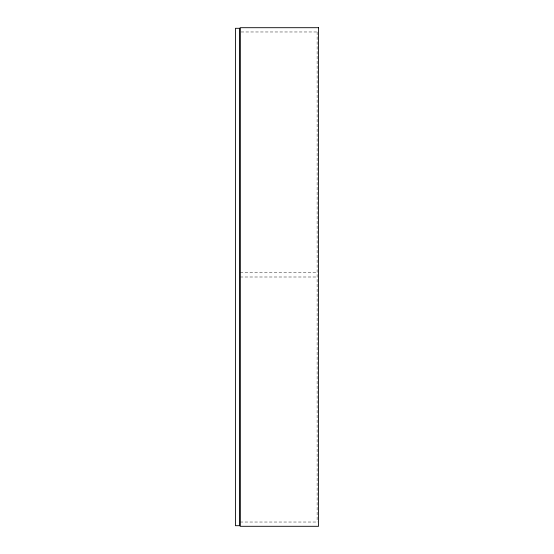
<?xml version="1.0" encoding="UTF-8"?>
<svg xmlns="http://www.w3.org/2000/svg" width="554" height="554" viewBox="0 0 554 554"><rect width="100%" height="100%" fill="white"/><g stroke="black" fill="none" stroke-linecap="round" stroke-linejoin="round"><path stroke-width="0.42" stroke-dasharray="2.77 2.08" d="M241.059 31.973L316.826 31.973M240.201 272.727L317.123 272.727M240.201 277L317.123 277M240.201 522.027L316.826 522.027M317.123 31.973L317.123 522.027"/><path stroke-width="0.83" d="M318.55 27.7L240.201 27.7L240.201 526.3L318.55 526.3L318.55 27.7M239.723 28.296L235.45 28.296L235.45 525.704L239.723 525.704L239.723 28.296"/></g></svg>
